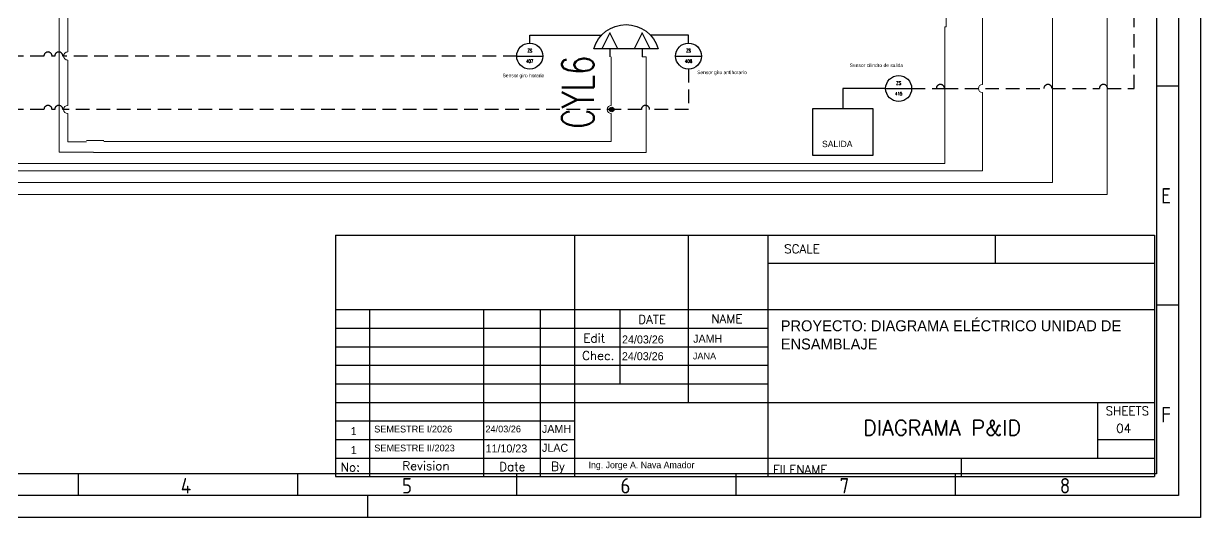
# Model space of a CAD drawing. Header units: millimetres. Extents: x -2 to 404, y -1 to 285.
# Drawn here: x 144.7 to 403.8, y -1.4 to 107.4 of the extents above; entities that cross this region are included whole.
import ezdxf
from ezdxf.enums import TextEntityAlignment as Align

# ---------------------------------------------------------------- set-up
doc = ezdxf.new("R2010")
doc.units = ezdxf.units.MM
doc.header["$LTSCALE"] = 6
doc.linetypes.add('DASHED', pattern=[0.75, 0.5, -0.25])
for name, color, linetype in [('025', 1, 'Continuous'), ('035', 5, 'Continuous'), ('07', 7, 'Continuous'), ('GRN_0.5mm^2', 3, 'DASHED'), ('SYMS', 7, 'Continuous'), ('TAGS', 51, 'Continuous'), ('WHT_0.5mm^2', 7, 'Continuous')]:
    doc.layers.add(name, color=color, linetype=linetype)
doc.layers.add('SEÑAL NEUMATICA', color=5, linetype='Pneumatic Binary', lineweight=5)
doc.styles.add('ISO Proportional', font='isocp.shx')
doc.styles.add('WD', font='romans.shx')
doc.linetypes.add('Pneumatic Binary', pattern='A,0.25,[130,ltypeshp.shx,S=0.1,R=-45,X=0,Y=0],0.04,[130,ltypeshp.shx,S=0.1,R=55,X=0,Y=0],0.04,[130,ltypeshp.shx,S=0.1,R=-45,X=0,Y=0],1', length=1.33)

# ---------------------------------------------------------------- blocks, each defined once
blk = doc.blocks.new('IEC_border_a3')
at = {"layer": '035'}
for p, q in [((414.98, 98.5), (410, 98.5)), ((415, 48.46), (410.02, 48.46)), ((164, 10), (164, 5)), ((214, 10), (214, 5)), ((264, 10), (264, 5)), ((314, 10), (314, 5)), ((364, 10), (364, 5)), ((230, 5), (230, 0))]:
    blk.add_line(p, q, dxfattribs=at)
for points in [[(0, 297), (420, 297), (420, 0), (0, 0)], [(18, 287), (410, 287), (410, 10), (18, 10)]]:
    blk.add_lwpolyline(points, close=True, dxfattribs=at)
at = {"layer": '07'}
blk.add_lwpolyline([(13, 292), (415, 292), (415, 5), (13, 5)], close=True, dxfattribs=at)
at = {"layer": '035', "style": 'ISO Proportional'}
for s, p in [('E', (411.02, 71.72)), ('F', (411.02, 21.72)), ('4', (187.38, 5.5)), ('5', (237.84, 5.5)), ('6', (287.69, 5.5)), ('7', (337.67, 5.5)), ('8', (387.92, 5.5))]:
    blk.add_text(s, height=3.5, dxfattribs=at).set_placement(p)
blk = doc.blocks.new('VAT1_ROTARY_ACTUATOR')
for p, q in [((-0.0313, -0.0625), (-0.0313, 0.1875)), ((-0.0938, 0.125), (-0.0313, 0.1562)), ((-0.0313, 0.0938), (-0.0938, 0.125)), ((-0.0313, 0.125), (0, 0.125)), ((-0.0313, -0.0313), (-0.0938, 0)), ((-0.0938, 0), (-0.0313, 0.0312)), ((-0.0313, 0), (0, 0))]:
    blk.add_line(p, q)
blk.add_arc((0.004, 0.0625), 0.1299, 105.7477, 254.2523)
at = {"style": 'WD', "width": 0.7}
for tag, p in [('INST', (-0.1875, 0.5)), ('LOC', (-0.1875, 0.3438)), ('TAG1', (-0.1875, 0.1875)), ('DESC1', (-0.1875, -0.1875)), ('DESC2', (-0.1875, -0.3438)), ('DESC3', (-0.1875, -0.5)), ('WDTAGALT', (-0.1875, -0.6562))]:
    blk.add_attdef(tag, text='', height=0.125, dxfattribs=at).set_placement(p, align=Align.RIGHT)
at = {"style": 'WD'}
for tag, p, height, flags in [('WDBLKNAM', (-0.0635, 0.375), 0.01, 9), ('FAMILY', (-0.0625, 0.3438), 0.005, 9), ('X1TERM02', (0, 0.125), 0.005, 1), ('WDTYPE', (0.0625, 0.0625), 0.01, 1), ('X1TERM01', (0, 0), 0.005, 1)]:
    blk.add_attdef(tag, p, '', height=height, dxfattribs=dict(at, flags=flags))
at = {"linetype": 'Continuous', "style": 'WD', "flags": 9}
for tag, p in [('CAT', (-0.0625, 0.3125)), ('MFG', (-0.0625, 0.2812)), ('ASSYCODE', (-0.0625, 0.25))]:
    blk.add_attdef(tag, p, '', height=0.005, dxfattribs=at)
at = {"style": 'WD', "width": 0.7}
for tag, p, height in [('TERM02', (0.0312, 0.1562), 0.0625), ('TERM01', (0.0312, -0.0938), 0.0625), ('RATING1', (-0.0313, -0.2812), 0.125)]:
    blk.add_attdef(tag, p, '', height=height, dxfattribs=at)
at = {"style": 'WD'}
blk.add_attdef('XREF', text='', height=0.0625, dxfattribs=at).set_placement((-0.2188, 0.0312), align=Align.RIGHT)
blk = doc.blocks.new('HIN1_INFRONT_MAIN')
at = {"ltscale": 0.127}
blk.add_line((-0.5, 0), (0.5, 0), dxfattribs=at)
at = {"ltscale": 3.2258}
blk.add_circle((0, 0), 0.5, dxfattribs=at)
at = {"style": 'WD', "width": 0.7}
for tag, height, p in [('INST', 0.125, (-0.481, 0.455)), ('TERM01', 0.0625, (-0.524, 0.018)), ('LOC', 0.125, (-0.481, 0.293))]:
    blk.add_attdef(tag, text='', height=height, dxfattribs=at).set_placement(p, align=Align.RIGHT)
for tag, p, height in [('X2TERM04', (0, 0.5), 0.005), ('TERM04', (0.021, 0.531), 0.0625), ('X4TERM01', (-0.5, 0), 0.005), ('X1TERM03', (0.5, 0), 0.005), ('TERM03', (0.522, 0.018), 0.0625), ('RATING1', (0.513, -0.162), 0.125), ('DESC1', (0.513, -0.321), 0.125), ('DESC2', (0.513, -0.51), 0.125), ('X8TERM02', (0, -0.5), 0.005), ('TERM02', (0.023, -0.581), 0.0625), ('WDTAGALT', (0.513, -0.866), 0.125), ('DESC3', (0.513, -0.691), 0.125)]:
    blk.add_attdef(tag, p, '', height=height, dxfattribs=at)
for tag, p in [('TAG1_PART1', (0, 0.147)), ('TAG1_PART2', (0, -0.26))]:
    blk.add_attdef(tag, text='', height=0.125, dxfattribs=at).set_placement(p, align=Align.CENTER)
blk.add_attdef('XREF', text='', height=0.0625, rotation=0.0625, dxfattribs=at).set_placement((0.546, 0.412), align=Align.TOP_CENTER)
at = {"style": 'WD', "width": 0.7, "flags": 1}
for tag, p in [('WDTYPE', (-0.535, -0.17)), ('CAT', (-0.546, -0.253)), ('MFG', (-0.544, -0.28)), ('FAMILY', (-0.537, -0.223)), ('ASSYCODE', (-0.525, -0.306))]:
    blk.add_attdef(tag, text='', height=0.01, dxfattribs=at).set_placement(p, align=Align.CENTER)
blk = doc.blocks.new('WDDOT')
for radius in [0.72, 0.449, 0.223]:
    blk.add_circle((0, 0), radius)
blk = doc.blocks.new('IEC_tblock_a3')
at = {"layer": '035'}
for p, q in [((-106.6, 55.25), (-106.6, 17)), ((-36.4, 55.25), (-36.4, 48.88)), ((-88.4, 48.88), (0, 48.88)), ((-179.4, 38.25), (-179.4, 0)), ((-153.4, 38.25), (-153.4, 0)), ((-140.4, 38.25), (-140.4, 0)), ((-122.2, 38.25), (-122.2, 21.25)), ((-187.2, 34), (-88.4, 34)), ((-187.2, 29.75), (-88.4, 29.75)), ((-187.2, 25.5), (-88.4, 25.5)), ((-187.2, 21.25), (-88.4, 21.25)), ((-187.2, 17), (-132.6, 17)), ((-187.2, 12.75), (-132.6, 12.75)), ((-187.2, 8.5), (-132.6, 8.5)), ((-13, 8.5), (0, 8.5)), ((-187.2, 4.25), (0, 4.25)), ((-44.2, 4.25), (-44.2, 0))]:
    blk.add_line(p, q, dxfattribs=at)
at = {"layer": '07'}
for p, q in [((-187.2, 55.25), (-187.2, 0)), ((-187.2, 55.25), (0, 55.25)), ((-132.6, 55.25), (-132.6, 0)), ((-88.4, 55.25), (-88.4, 0)), ((0, 55.25), (0, 0)), ((-187.2, 38.25), (0, 38.25)), ((-132.6, 17), (0, 17)), ((-13, 17), (-13, 4.25)), ((-187.2, 0), (0, 0))]:
    blk.add_line(p, q, dxfattribs=at)
at = {"style": 'WD'}
for tag, p in [('SCALE', (-69.88, 51.07)), ('SH', (-8.74, 10.06)), ('FILENAME', (-68.15, 0.8))]:
    blk.add_attdef(tag, p, '', height=2, dxfattribs=at)
for tag, height, p in [('EDDATE', 2, (-114.97, 30.8)), ('EDBY', 2, (-98.02, 30.86)), ('PROJDESC', 5, (-45.9, 29.2)), ('CKDATE', 2, (-114.85, 26.58)), ('CKBY', 2, (-97.88, 26.3)), ('DWGDESC', 5, (-44.85, 19.72)), ('DWGNO', 3.5, (-48.54, 9.46))]:
    blk.add_attdef(tag, text='', height=height, dxfattribs=at).set_placement(p, align=Align.CENTER)
at = {"style": 'WD', "flags": 1}
blk.add_attdef('WD_TB', (-120.95, 11.91), '', height=2, dxfattribs=at)
at = {"layer": '025', "style": 'WD'}
for s, p in [('SCALE', (-80.57, 51.13)), ('NAME', (-97.74, 35.14)), ('No:', (-183.81, 1.19)), ('Revision', (-166.53, 1.47)), ('Date', (-146.79, 1.28)), ('By', (-136.33, 1.37))]:
    blk.add_text(s, height=2, dxfattribs=at).set_placement(p, align=Align.CENTER)
for s, p in [('DATE', (-118, 35)), ('Edit', (-130.55, 30.72)), ('Chec.', (-130.82, 26.72)), ('SHEETS', (-11.17, 14.05)), ('FILENAME', (-87.18, 0.61))]:
    blk.add_text(s, height=2, dxfattribs=at).set_placement(p)

msp = doc.modelspace()

# ---------------------------------------------------------------- linework, layer by layer
for p, q in [((256.13, 103.13), (256.13, 104.9)), ((256.13, 104.9), (271.99, 104.9)), ((291.09, 104.9), (282.67, 104.9)), ((291.09, 103.13), (291.09, 104.9)), ((334.49, 93.12), (325.06, 93.12)), ((325.06, 93.12), (325.06, 88.65))]:
    msp.add_line(p, q)
msp.add_lwpolyline([(318.36, 78.43), (331.76, 78.43), (331.76, 88.65), (318.36, 88.65)], close=True)
at = {"layer": 'GRN_0.5mm^2'}
for p, q in [((389.17, 93.12), (389.17, 262.32)), ((149.18, 100.27), (143.15, 100.27)), ((149.18, 100.27), (148.51, 100.27)), ((151.55, 100.27), (150.88, 100.27)), ((151.55, 100.27), (150.97, 100.27)), ((253.26, 100.27), (153.34, 100.27)), ((291.09, 97.41), (291.09, 88.49)), ((340.22, 93.12), (347.52, 93.12)), ((347.44, 93.12), (369.32, 93.12)), ((371.11, 93.12), (381.54, 93.12)), ((383.33, 93.12), (389.17, 93.12)), ((149.18, 88.49), (143.15, 88.49)), ((149.18, 88.49), (148.51, 88.49)), ((151.55, 88.49), (150.88, 88.49)), ((151.55, 88.49), (150.97, 88.49)), ((280.73, 88.49), (153.34, 88.49)), ((291.09, 88.49), (282.52, 88.49))]:
    msp.add_line(p, q, dxfattribs=at)
for centre in [(150.08, 100.27), (150.08, 100.27), (152.45, 100.27), (152.45, 100.27), (346.54, 93.12), (370.22, 93.12), (382.43, 93.12), (150.08, 88.49), (150.08, 88.49), (152.45, 88.49), (152.45, 88.49), (281.62, 88.49)]:
    msp.add_arc(centre, 0.895, 0, 180, dxfattribs=at)
at = {"layer": 'SEÑAL NEUMATICA'}
for p, q in [((383.29, 69.72), (383.29, 210.27)), ((371.19, 72.4), (371.19, 201.68)), ((154.41, 101.17), (154.41, 168.49)), ((347.78, 106.74), (347.78, 140.72)), ((355.81, 94.01), (355.81, 140.72)), ((152.51, 79.09), (152.51, 124.97)), ((347.52, 76.56), (347.52, 106.74)), ((347.52, 106.74), (347.78, 106.74)), ((154.41, 89.39), (154.41, 99.38)), ((274.09, 90.79), (274.09, 100.11)), ((281.74, 100.11), (280.85, 100.11)), ((281.74, 79.03), (281.74, 100.11)), ((274.09, 89.39), (274.09, 90.79)), ((355.81, 74.97), (355.81, 92.22)), ((154.41, 81.37), (154.41, 87.59)), ((274.09, 81.47), (274.09, 87.59)), ((158.54, 81.37), (154.41, 81.37)), ((160.27, 81.65), (158.54, 81.65)), ((162.38, 81.65), (160.27, 81.65)), ((162.38, 81.47), (274.09, 81.47)), ((160.12, 79.09), (152.51, 79.09)), ((160.12, 79.03), (281.74, 79.03)), ((152.4, 76.6), (140.66, 76.6)), ((152.4, 76.56), (347.52, 76.56)), ((150.14, 75), (138.67, 75)), ((150.14, 74.97), (355.81, 74.97)), ((141.7, 72.4), (371.19, 72.4)), ((139.28, 69.72), (383.29, 69.72))]:
    msp.add_line(p, q, dxfattribs=at)
for centre in [(154.41, 100.27), (355.81, 93.12), (154.41, 88.49), (274.09, 88.49)]:
    msp.add_arc(centre, 0.895, 90, 270, dxfattribs=at)

# ---------------------------------------------------------------- block references
at = {"xscale": 0.9650410411435781, "yscale": 0.9650410411435781, "zscale": 0.9650410411435781}
msp.add_blockref('IEC_border_a3', (-1.52, -1.44), dxfattribs=at)
ref = msp.add_blockref('IEC_tblock_a3', (393.66, 7.56), dxfattribs=dict(xscale=0.9630530654296607, yscale=0.9630530654296607, zscale=0.9630530654296607))
ref.add_attrib('DWGNO', 'DIAGRAMA P&ID', dxfattribs={"height": 3.3707, "style": 'WD'}).set_placement((346.92, 16.66), align=Align.CENTER)
ref.add_attrib('SH', '04', (385.24, 17.25), dxfattribs={"height": 1.926, "style": 'WD'})
at = {"layer": 'SYMS'}
ref = msp.add_blockref('VAT1_ROTARY_ACTUATOR', (280.85, 100.11), dxfattribs=dict(at, xscale=-56.39037683913825, yscale=56.39037683913825, zscale=56.39037683913825, rotation=90))
ref.add_attrib('TAG1', 'CYL6', dxfattribs={"layer": 'TAGS', "color": 6, "height": 7.049, "rotation": 90, "style": 'WD', "width": 0.7}).set_placement((270.28, 100.35), align=Align.RIGHT)
ref = msp.add_blockref('HIN1_INFRONT_MAIN', (256.13, 100.27), dxfattribs=dict(at, xscale=5.721880095105627, yscale=5.721880095105627, zscale=5.721880095105627))
ref.add_attrib('TAG1_PART1', 'ZS', dxfattribs={"layer": 'TAGS', "color": 6, "height": 0.715, "style": 'WD', "width": 0.7}).set_placement((256.13, 101.11), align=Align.CENTER)
ref.add_attrib('TAG1_PART2', '407', dxfattribs={"layer": 'TAGS', "color": 6, "height": 0.715, "style": 'WD', "width": 0.7}).set_placement((256.13, 98.78), align=Align.CENTER)
ref = msp.add_blockref('HIN1_INFRONT_MAIN', (291.09, 100.27), dxfattribs=dict(at, xscale=5.721880095105627, yscale=5.721880095105627, zscale=5.721880095105627))
ref.add_attrib('TAG1_PART1', 'ZS', dxfattribs={"layer": 'TAGS', "color": 6, "height": 0.715, "style": 'WD', "width": 0.7}).set_placement((291.09, 101.11), align=Align.CENTER)
ref.add_attrib('TAG1_PART2', '408', dxfattribs={"layer": 'TAGS', "color": 6, "height": 0.715, "style": 'WD', "width": 0.7}).set_placement((291.09, 98.78), align=Align.CENTER)
ref = msp.add_blockref('HIN1_INFRONT_MAIN', (337.35, 93.12), dxfattribs=dict(at, xscale=5.721880095105627, yscale=5.721880095105627, zscale=5.721880095105627))
ref.add_attrib('TAG1_PART1', 'ZS', dxfattribs={"layer": 'TAGS', "color": 6, "height": 0.715, "style": 'WD', "width": 0.7}).set_placement((337.35, 93.96), align=Align.CENTER)
ref.add_attrib('TAG1_PART2', '415', dxfattribs={"layer": 'TAGS', "color": 6, "height": 0.715, "style": 'WD', "width": 0.7}).set_placement((337.35, 91.63), align=Align.CENTER)
at = {"layer": 'SYMS', "xscale": 0.7049889587906892, "yscale": 0.7049889587906892, "zscale": 0.7049889587906892}
msp.add_blockref('WDDOT', (274.17, 88.49), dxfattribs=at)

# ---------------------------------------------------------------- texts
msp.add_text('SALIDA', height=1.41).set_placement((320.48, 80.19))
at = {"attachment_point": 1}
for s, width, insert, char_height in [('PROYECTO: DIAGRAMA ELÉCTRICO UNIDAD DE ENSAMBLAJE', 78.9691, (311.39, 42.02), 2.4076), ('Ing. Jorge A. Nava Amador', 37.1695, (269.08, 10.87), 1.4446)]:
    msp.add_mtext_dynamic_manual_height_columns(s, width=width, gutter_width=12.04, heights=[0], dxfattribs=dict(at, insert=insert, char_height=char_height))
at = {"layer": 'GRN_0.5mm^2', "attachment_point": 1}
for s, width, insert, char_height in [('{\\C0;24/03/26}', 14.0869, (276.46, 38.68), 1.7625), ('{\\C0;JAMH}', 17.3431, (292.12, 38.85), 1.762), ('{\\C0;24/03/26}', 14.0869, (276.43, 34.99), 1.7625), ('{\\C0;JANA}', 19.7912, (292.04, 34.9), 1.5), ('{\\C0;1}', 14.0869, (216.72, 18.47), 1.762), ('{\\C0;SEMESTRE I/2026}', 23.7162, (221.9, 18.8), 1.5), ('{\\C0;24/03/26}', 14.0869, (246.39, 18.82), 1.5), ('{\\C0;JAMH}', 14.0869, (258.82, 18.98), 1.762), ('{\\C0;1}', 14.0869, (216.73, 14.3), 1.762), ('{\\C0;SEMESTRE II/2023}', 23.7162, (221.91, 14.63), 1.5), ('{\\C0;11/10/23}', 14.0869, (246.41, 14.65), 1.7625), ('{\\C0;JLAC}', 14.0869, (258.83, 14.8), 1.762)]:
    msp.add_mtext_dynamic_manual_height_columns(s, width=width, gutter_width=8.81, heights=[0], dxfattribs=dict(at, insert=insert, char_height=char_height))
at = {"layer": 'WHT_0.5mm^2'}
for s, p in [('Sensor cilindro de salida', (326.58, 97.84)), ('Sensor giro horario', (250.15, 95.6)), ('Sensor giro antihorario', (292.99, 96.28))]:
    msp.add_text(s, height=0.7817, dxfattribs=at).set_placement(p)

doc.saveas('drawing.dxf')
